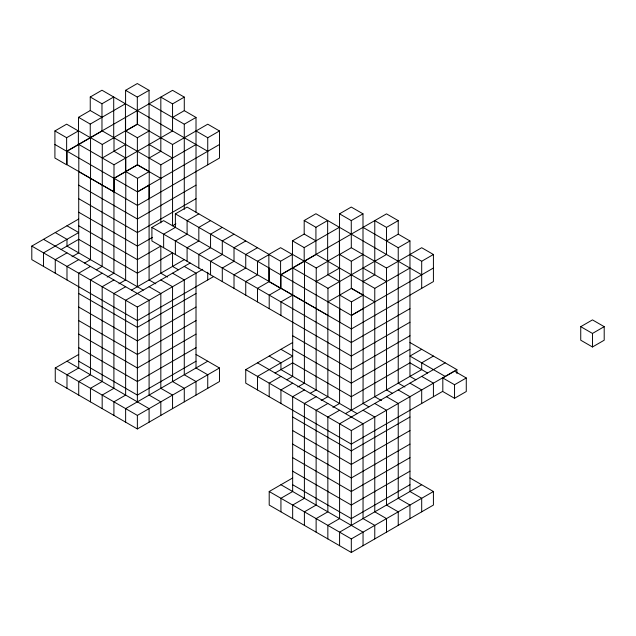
<?xml version="1.0" encoding="UTF-8"?>
<svg xmlns="http://www.w3.org/2000/svg" width="636" height="636" viewBox="0 0 636 636"><rect width="100%" height="100%" fill="white"/><g stroke="black" fill="none" stroke-linecap="round" stroke-linejoin="round"><path stroke-width="0.95" d="M101.975 117.31L90.248 110.537L90.248 96.998L101.975 90.225L125.435 103.771L125.435 130.857L137.368 137.742L149.094 130.968M54.911 130.944L66.637 137.71L66.637 164.804L54.911 158.03L54.911 130.944L66.637 124.171L78.371 130.944L78.371 144.483L66.637 151.257L54.911 144.483M125.435 103.771L90.248 124.084L90.248 137.63L78.522 130.857L78.522 117.31L90.248 110.537M90.248 96.998L101.975 103.771L113.709 96.998L113.709 137.63L125.435 130.857M207.741 151.289L125.586 103.851L125.586 90.312L137.312 83.539L149.047 90.312L149.094 171.601M66.637 137.71L78.371 130.944M125.586 90.312L137.312 97.085L149.047 90.312M78.522 144.396L172.555 90.336L184.281 97.109L184.281 110.656L196.015 117.429L196.015 212.233M114.003 191.857L67.09 164.772L67.09 151.225L102.277 130.913L114.003 137.686L114.003 151.225L125.737 157.998L125.777 198.671M137.368 110.656L137.368 124.203L125.586 130.944L137.368 124.203L172.555 144.515L207.741 124.195L219.476 130.968L219.476 158.062L137.368 205.46M90.551 178.319L90.551 137.686L102.277 144.459L114.003 137.686M149.094 158.062L160.829 151.289L160.829 97.109L172.555 103.883L184.281 97.109M102.277 157.998L125.634 144.515M172.555 117.429L184.281 110.656M107.206 277.058L113.908 273.186L114.003 164.772L172.555 130.968L172.555 103.883M149.094 103.883L184.281 124.195L196.015 117.429M114.003 178.319L137.368 164.835L160.829 178.374M125.777 171.585L137.511 178.358L149.237 171.585L137.511 164.811L114.051 178.358L114.051 191.897M113.908 137.742L160.829 164.827L196.015 144.515M196.015 130.968L207.741 137.742L219.476 130.968M213.609 276.573L137.368 320.592L31.8 259.639L31.8 246.092L78.721 219.007M219.476 144.515L137.456 191.865L137.368 286.725M67.09 151.225L137.511 191.897L149.182 185.1M61.128 249.479L78.721 239.327L137.368 273.186L172.555 252.866L172.555 266.412L178.422 269.799M66.987 252.866L55.26 259.639L55.26 273.186M72.019 256.737L78.721 252.866L78.721 171.601L137.456 205.412M196.015 185.148L137.368 219.007L78.721 185.148M78.721 259.639L66.987 266.412L66.987 279.959M84.58 263.026L90.447 259.639L90.447 178.374M196.015 198.694L137.368 232.553L78.721 198.694M409.958 322.214L351.31 356.073L151.909 240.949L151.909 227.402L163.643 220.636L351.398 328.931L351.454 301.877L363.188 295.104L363.188 308.651L351.454 315.424L281.033 274.752L316.227 254.432L327.953 261.205L327.953 274.752L339.68 281.525L339.727 322.19M163.643 247.722L163.643 234.175L175.369 227.402L175.369 213.863L187.095 207.09L269.203 254.495L257.477 261.261L257.477 274.808L245.742 281.581L245.742 295.128M90.447 266.412L78.721 273.186L78.721 367.99L66.987 374.763L66.987 388.31M96.314 269.799L102.173 266.412L102.173 185.148M152.449 237.387L137.368 246.092L78.721 212.233M175.902 223.848L172.555 225.78L172.555 144.515M198.829 213.863L187.095 220.636L187.095 234.175L175.369 240.949L175.369 254.495M102.173 273.186L90.447 279.959L90.447 374.763L78.721 381.536L78.721 395.083M210.556 220.636L198.829 227.402L198.829 240.949L187.095 247.722L187.095 261.261M113.908 279.959L102.173 286.725L102.173 381.536L90.447 388.31L90.447 401.857M118.932 283.823L125.634 279.959L125.634 198.694M222.29 227.402L210.556 234.175L210.556 247.722L198.829 254.495L198.829 268.034M125.634 286.725L113.908 293.498L113.908 388.31L102.173 395.083L102.173 408.622M131.501 290.111L184.281 259.639M234.016 234.175L222.29 240.949L222.29 254.495L210.556 261.261L210.556 274.808M190.148 263.026L125.634 300.272L125.634 395.083L113.908 401.857L113.908 415.395M245.742 240.949L234.016 247.722L234.016 261.261L222.29 268.034L222.29 281.581M31.8 246.092L137.368 307.045L202.717 269.314M339.385 227.29L304.191 247.603L304.191 261.15L292.465 254.376L292.465 240.829L304.191 234.064L304.191 220.517L315.925 213.744L339.385 227.29L339.385 254.376L351.31 261.261L363.045 254.495M257.477 247.722L245.742 254.495L245.742 268.034L234.016 274.808L234.016 288.354M196.015 354.451L219.476 367.99L219.476 381.536L137.368 428.942L55.26 381.536L55.26 367.99L78.721 354.451M196.015 293.498L137.368 327.357L78.721 293.498M268.861 254.464L280.587 261.237L280.587 288.323L268.861 281.549L268.861 254.464L280.587 247.69L292.314 254.464L292.314 268.002L280.587 274.776L268.861 268.002M304.191 220.517L315.925 227.29L327.651 220.517L327.651 261.15L339.385 254.376M421.692 274.808L339.537 227.378L339.537 213.831L351.263 207.058L362.989 213.831L363.045 295.128M196.015 307.045L137.368 340.904L78.721 307.045M280.587 261.237L292.314 254.464M339.537 213.831L351.263 220.605L362.989 213.831M196.015 320.592L137.368 354.451L78.721 320.592M292.465 267.923L386.497 213.863L398.231 220.628L398.231 234.175L386.497 240.949M196.015 334.131L137.368 367.99L78.721 334.131M280.937 288.354L269.203 295.128L269.203 308.667M310.257 393.318L316.124 389.932L316.227 267.979L327.953 261.205M339.584 295.128L339.584 254.495L351.31 247.722L386.497 268.034L421.692 247.722L433.418 254.495L433.418 281.581L351.31 328.987L351.31 410.252M363.045 281.581L374.771 274.808L374.771 220.628L386.497 227.402L398.231 220.628M196.015 347.677L137.368 381.536L78.721 347.677M292.663 295.128L280.937 301.893L280.937 315.44M316.227 281.525L339.584 268.034M196.015 361.224L137.368 395.083L78.721 361.224M286.796 379.772L292.663 376.393L292.767 267.979L327.953 288.291L386.497 254.487L386.497 227.402M363.045 227.402L398.231 247.722L409.958 240.949L409.958 376.393L415.825 379.772M207.741 361.224L125.634 408.622L125.634 422.169M327.953 301.838L351.454 288.331L363.188 295.104M55.26 367.99L137.368 415.395L219.476 367.99M327.85 261.261L374.771 288.354L409.958 268.034M409.958 254.495L421.692 261.261L433.418 254.495M442.632 391.386L351.31 444.111L245.742 383.158L245.742 369.619L292.663 342.526M351.398 315.392L433.418 268.034M275.07 373.006L292.663 362.846L351.31 396.705L409.958 362.846L427.551 373.006M280.937 376.385L269.203 383.158L269.203 396.705M409.958 308.667L351.31 342.526L151.909 227.402M292.663 383.158L280.937 389.932L280.937 403.478M297.688 387.03L304.398 383.158L304.398 301.893M304.398 389.932L292.663 396.705L292.663 491.517L280.937 498.282L280.937 511.829M409.958 335.76L351.31 369.619L292.663 335.76M316.124 396.705L304.398 403.478L304.398 498.282L292.663 505.056L292.663 518.602M321.148 400.577L327.85 396.705L327.85 315.44M409.958 349.299L351.31 383.158L292.663 349.299M327.85 403.478L316.124 410.252L316.124 505.056L304.398 511.829L304.398 525.376M421.692 349.299L409.958 356.073L445.144 376.385M332.882 407.35L339.584 403.478L339.672 308.619M339.584 410.252L327.85 417.017L327.85 511.829L316.124 518.602L316.124 532.149M433.418 356.073L421.692 362.846L421.692 369.619L345.443 413.638M445.144 362.846L339.584 423.791L339.584 518.602L327.85 525.376L327.85 538.915M245.742 369.619L351.31 430.564L456.879 369.619L456.879 373.483M442.815 377.975L454.541 371.201L466.275 377.975L466.275 391.522L454.541 398.295L442.815 391.522L442.815 377.975L454.541 384.748L466.275 377.975M409.958 477.97L433.418 491.517L433.418 505.056L351.31 552.461L269.203 505.056L269.203 491.517L292.663 477.97M409.958 417.017L351.31 450.884L292.663 417.017M580.74 326.666L592.474 319.892L604.2 326.666L604.2 340.212L592.474 346.978L580.74 340.212L580.74 326.666L592.474 333.439L604.2 326.666M409.958 430.564L351.31 464.423L292.663 430.564M409.958 444.111L351.31 477.97L292.663 444.111M409.958 457.65L351.31 491.517L292.663 457.65M409.958 471.197L351.31 505.056L292.663 471.197M409.958 484.743L351.31 518.602L292.663 484.743M421.692 484.743L339.584 532.149L339.584 545.688M269.203 491.517L351.31 538.915L433.418 491.517M398.231 234.175L409.958 240.949M149.094 144.515L172.555 158.062M304.191 234.064L315.925 240.829M363.045 268.034L386.497 281.581M78.522 117.31L90.248 124.084M292.465 240.829L304.191 247.603M316.227 267.979L304.493 261.205L304.493 301.838M374.771 301.893L351.31 288.354L351.31 261.261M114.003 164.772L78.816 144.459L78.816 171.545M339.727 295.104L351.454 301.877M363.188 308.651L363.045 403.478L368.904 406.865M409.958 342.526L456.879 369.619M175.369 213.863L269.203 268.034L269.203 281.581L257.477 288.354L257.477 301.893M327.953 315.384L281.033 288.291L281.033 274.752M421.692 376.385L433.418 383.158L433.418 396.705M409.958 383.158L421.692 389.932L421.692 403.478M404.933 387.03L398.231 383.158L398.231 247.722M184.281 266.412L196.015 273.186L196.015 367.99L207.741 374.763L207.741 388.31M398.231 389.932L409.958 396.705L409.958 491.517L421.692 498.282L421.692 511.829M392.364 393.318L386.497 389.932L386.497 268.034M172.555 273.186L184.281 279.959L184.281 374.763L196.015 381.536L196.015 395.083M386.497 396.705L398.231 403.478L398.231 498.282L409.958 505.056L409.958 518.602M78.721 225.78L137.368 259.639L160.829 246.092L160.829 273.186L167.53 277.058M381.473 400.577L374.771 396.705L374.771 288.354M66.987 225.78L78.721 232.553L43.526 252.866L43.526 266.412M160.829 279.959L172.555 286.725L172.555 381.536L184.281 388.31L184.281 401.857M280.937 349.299L292.663 356.073L257.477 376.385L257.477 389.932M374.771 403.478L386.497 410.252L386.497 505.056L398.231 511.829L398.231 525.376M155.796 283.823L149.094 279.959L149.094 185.148M55.26 232.553L66.987 239.327L66.987 246.092L143.227 290.111M149.094 286.725L160.829 293.498L160.829 388.31L172.555 395.083L172.555 408.622M269.203 356.073L280.937 362.846L280.937 369.619L357.178 413.638M363.045 410.252L374.771 417.017L374.771 511.829L386.497 518.602L386.497 532.149M43.526 239.327L149.094 300.272L149.094 395.083L160.829 401.857L160.829 415.395M257.477 362.846L363.045 423.791L363.045 518.602L374.771 525.376L374.771 538.915M66.987 361.224L149.094 408.622L149.094 422.169M280.937 484.743L363.045 532.149L363.045 545.688M592.474 333.439L592.474 346.978M454.541 384.748L454.541 398.295M421.692 261.261L421.692 288.354M351.263 220.605L351.31 247.722M351.31 430.564L351.31 525.376M351.31 538.915L351.31 552.461M339.537 240.917L339.537 254.464M327.953 288.291L327.993 315.424M315.925 227.29L315.925 254.376M207.741 137.742L207.741 164.827M207.741 272.216L207.741 279.959M184.281 124.195L184.281 209.331M160.829 164.827L160.829 222.878M149.237 171.585L149.182 198.639M137.511 178.358L137.511 191.897M137.368 137.742L137.368 164.835M137.368 307.045L137.368 401.857M137.368 415.395L137.368 428.942M137.312 97.085L137.312 124.171M125.586 117.398L125.634 171.601M102.277 144.459L102.277 185.092M101.975 103.771L101.975 130.857"/></g></svg>
